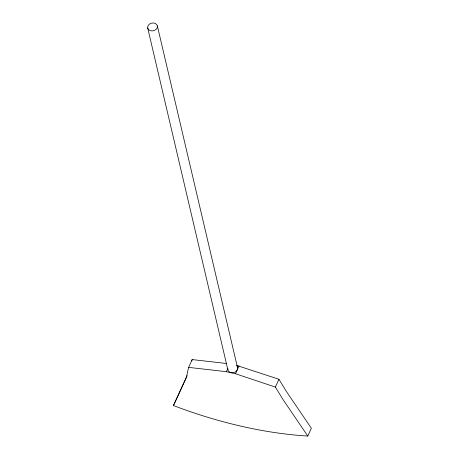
<?xml version="1.0" encoding="UTF-8"?>
<svg xmlns="http://www.w3.org/2000/svg" width="459" height="459" viewBox="0 0 459 459"><rect width="100%" height="100%" fill="white"/><g stroke="black" fill="none" stroke-linecap="round" stroke-linejoin="round"><path stroke-width="0.69" d="M226.35 363.465L192.16 359.569L188.62 367.378L186.32 377.568L173.456 405.561A283.53 146.496 24.4 0 0 307.794 436.05L311.34 428.241L286.525 391.693L278.923 379.26L236.442 365.353M191.856 360.929L192.16 359.569M173.456 405.561L187.174 375.617M188.62 367.378L226.367 371.675L227.848 368.422M226.367 371.675L235.513 373.752L239.053 365.943M307.794 436.05L282.979 399.502L275.377 387.069L278.923 379.26M235.513 373.752L275.377 387.069M157.362 25.916A4.946 3.936 -13.2 0 1 150.781 30.799A4.946 3.936 -13.2 0 1 149.439 24.12A4.946 3.936 -13.2 0 1 157.362 25.916L237.544 367.779M147.695 27.976L227.876 369.839M237.183 366.816A4.946 3.93 -13.2 0 1 233.482 372.662A4.946 3.93 -13.2 0 1 227.842 368.795"/></g></svg>
